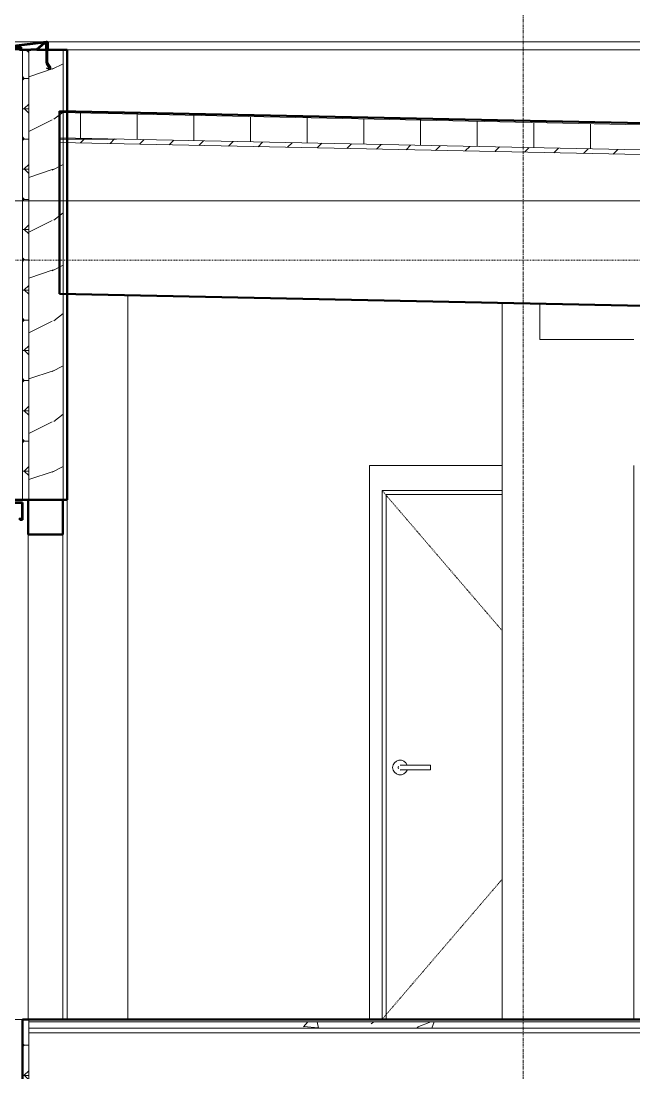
# Model space of a CAD drawing. Header units: inches. Extents: x -4169 to 1217, y -214 to 588.
# Drawn here: x 287.4 to 384.7, y 259.5 to 426.6 of the extents above; entities that cross this region are included whole.
import ezdxf

# ---------------------------------------------------------------- set-up
doc = ezdxf.new("R2010")
doc.units = ezdxf.units.IN
doc.header["$MEASUREMENT"] = 0
for name, pattern in [('Aligning Line 1_8_', [0.25, 0.125, -0.125]), ('Dash 1_16_', [0.125, 0.0625, -0.0625]), ('Grid Line 1_2_', [0.875, 0.5, -0.125, 0.125, -0.125])]:
    doc.linetypes.add(name, pattern=pattern)
for name, color, linetype, lineweight in [('0-5', 10, 'Continuous', 13), ('0-6', 90, 'Continuous', 5), ('A-DOOR-1', 7, 'Dash 1_16_', 9), ('A-DOOR-2', 7, 'Continuous', 9), ('A-DOOR-FRAM-1', 7, 'Continuous', 9), ('A-FLOR-3', 192, 'Continuous', 50), ('A-FLOR-LEVL-1', 51, 'Grid Line 1_2_', 9), ('A-FLOR-MCUT', 51, 'Continuous', 13), ('A-FLOR-PATT-1', 8, 'Continuous', 9), ('A-GLAZ-CWMG', 51, 'Continuous', 9), ('A-GLAZ-CWMG-1', 51, 'Continuous', 50), ('A-ROOF', 132, 'Continuous', 13), ('A-ROOF-1', 132, 'Continuous', 50), ('A-ROOF-PATT-1', 132, 'Continuous', 9), ('A-WALL', 113, 'Continuous', 13), ('A-WALL-2', 113, 'Continuous', 50), ('A-WALL-PATT-3', 111, 'Continuous', 9), ('G-ANNO-SYMB-1', 254, 'Aligning Line 1_8_', 9), ('I-WALL-1', 10, 'Continuous', 13), ('S-GRID-1', 1, 'Grid Line 1_2_', 9)]:
    doc.layers.add(name, color=color, linetype=linetype, lineweight=lineweight)
pattern_1 = [(0, (-3114.207, 0), (0, 4.798), []), (315, (-3114.207, 0), (4.7984266, 0), [6.786, -6.786]), (45, (-3114.207, 0), (4.7984266, 0), [6.786, -6.786])]

# ---------------------------------------------------------------- blocks, each defined once
blk = doc.blocks.new('CTR - 2nd Phase_rvt-2-BUILDING ELEVATION - COURTYARD - LOOKING WEST')
at = {"layer": 'A-FLOR-LEVL-1'}
for p, q in [((1814.21, 398), (4168.71, 398)), ((1814.21, 268), (4168.71, 268))]:
    blk.add_line(p, q, dxfattribs=at)
at = {"layer": 'G-ANNO-SYMB-1'}
blk.add_line((1910.93, 388.59), (4072.03, 388.59), dxfattribs=at)
blk = doc.blocks.new('HOLLOW METAL - UNIT DOOR-V64-BUILDING ELEVATION - COURTYARD - LOOKING WEST')
at = {"layer": 'A-DOOR-1'}
for p, q in [((3458.92, 352), (3477.97, 329.77)), ((3477.97, 290.23), (3458.92, 268))]:
    blk.add_line(p, q, dxfattribs=at)
at = {"layer": 'A-DOOR-2'}
for p, q in [((3466.6, 308.39), (3462.47, 308.39)), ((3462.47, 307.61), (3466.6, 307.61)), ((3466.6, 308.39), (3466.6, 308)), ((3466.6, 308), (3466.6, 307.61))]:
    blk.add_line(p, q, dxfattribs=at)
at = {"layer": 'A-DOOR-2', "flags": 128}
for points in [[(3462.47, 308.39), (3462.44, 308.39), (3462.42, 308.39), (3462.4, 308.39), (3462.37, 308.39), (3462.35, 308.39), (3462.33, 308.39), (3462.3, 308.39), (3462.28, 308.39), (3462.26, 308.39), (3462.24, 308.39), (3462.22, 308.39), (3462.19, 308.39), (3462.17, 308.39), (3462.15, 308.39), (3462.13, 308.39), (3462.11, 308.39), (3462.1, 308.39), (3462.08, 308.39), (3462.06, 308.39), (3462.04, 308.39), (3462.03, 308.39), (3462.01, 308.39), (3462, 308.39), (3461.98, 308.39), (3461.97, 308.39), (3461.96, 308.39), (3461.95, 308.39), (3461.94, 308.39), (3461.93, 308.39), (3461.92, 308.39), (3461.91, 308.39), (3461.9, 308.39), (3461.9, 308.39), (3461.89, 308.39), (3461.89, 308.39), (3461.88, 308.39), (3461.88, 308.39), (3461.88, 308.39), (3461.88, 308.39)], [(3461.88, 307.61), (3461.88, 307.61), (3461.88, 307.61), (3461.88, 307.61), (3461.88, 307.61), (3461.89, 307.61), (3461.89, 307.61), (3461.9, 307.61), (3461.91, 307.61), (3461.91, 307.61), (3461.92, 307.61), (3461.93, 307.61), (3461.94, 307.61), (3461.95, 307.61), (3461.97, 307.61), (3461.98, 307.61), (3461.99, 307.61), (3462.01, 307.61), (3462.02, 307.61), (3462.04, 307.61), (3462.06, 307.61), (3462.07, 307.61), (3462.09, 307.61), (3462.11, 307.61), (3462.13, 307.61), (3462.15, 307.61), (3462.17, 307.61), (3462.19, 307.61), (3462.21, 307.61), (3462.23, 307.61), (3462.25, 307.61), (3462.28, 307.61), (3462.3, 307.61), (3462.32, 307.61), (3462.34, 307.61), (3462.37, 307.61), (3462.39, 307.61), (3462.41, 307.61), (3462.44, 307.61), (3462.46, 307.61), (3462.47, 307.61)]]:
    blk.add_lwpolyline(points, dxfattribs=at)
at = {"layer": 'A-DOOR-2'}
for centre, radius, start, end in [((3461.78, 308), 1.18, 19.6343, 180), ((3461.78, 308), 1.18, 180, 340.4367), ((3461.88, 308), 0.394, 150, 180), ((3461.88, 308), 0.394, 180, 210), ((3461.88, 308), 0.394, 90, 105), ((3461.88, 308), 0.394, 255, 270)]:
    blk.add_arc(centre, radius, start, end, dxfattribs=at)
at = {"layer": 'A-DOOR-FRAM-1'}
for p, q in [((3477.97, 356), (3456.92, 356)), ((3456.92, 356), (3456.92, 268)), ((3458.92, 352), (3477.97, 352)), ((3458.92, 268), (3458.92, 352)), ((3459.55, 351.38), (3477.97, 351.38)), ((3459.55, 268), (3459.55, 351.38))]:
    blk.add_line(p, q, dxfattribs=at)
blk = doc.blocks.new('CTR - 1st Phase - Common Walls_rvt-2-BUILDING ELEVATION - COURTYARD - LOOKING WEST')
at = {"layer": 'A-FLOR-LEVL-1'}
for p, q in [((1814.21, 398), (4168.71, 398)), ((1814.21, 268), (4168.71, 268))]:
    blk.add_line(p, q, dxfattribs=at)
at = {"layer": 'I-WALL-1'}
for p, q in [((3418.52, 268), (3418.52, 383.04)), ((3477.97, 268), (3477.97, 381.8)), ((3483.97, 381.68), (3483.97, 376)), ((3498.92, 376), (3483.97, 376)), ((3498.92, 268), (3498.92, 356))]:
    blk.add_line(p, q, dxfattribs=at)
at = {"layer": '0-5'}
blk.add_blockref('HOLLOW METAL - UNIT DOOR-V64-BUILDING ELEVATION - COURTYARD - LOOKING WEST', (0, 0), dxfattribs=at)
blk = doc.blocks.new('Basic Wall _ EXT - FIBER CEMENT - SMALL - ___-1820303-BUILDING ELEVATION - COURTYARD - LOOKING WEST')
at = {"layer": 'A-WALL'}
for p, q in [((3400.17, 422), (3400.3, 422)), ((3400.3, 422), (3401.35, 422)), ((3403.12, 422), (3403.12, 421.96)), ((3403.12, 421.96), (3403.95, 421.96)), ((3405.55, 422), (3405.55, 419.94)), ((3405.63, 419.94), (3405.63, 422)), ((3405.78, 422), (3405.78, 419.99)), ((3405.86, 419.99), (3405.86, 422)), ((3405.6, 419.77), (3406.01, 419.11)), ((3406.07, 419.15), (3405.66, 419.81)), ((3405.83, 419.81), (3406.23, 419.19)), ((3406.3, 419.23), (3405.9, 419.86)), ((3405.69, 419.12), (3405.65, 419.05)), ((3405.65, 419.05), (3406.05, 418.85)), ((3406.11, 418.91), (3405.69, 419.12)), ((3406.01, 419.11), (3406.07, 419.15)), ((3406.18, 418.95), (3406.11, 418.91))]:
    blk.add_line(p, q, dxfattribs=at)
at = {"layer": 'A-WALL', "flags": 128}
for points in [[(3400.05, 421.95), (3400.1, 421.98), (3400.17, 422)], [(3403.95, 421.96), (3404.03, 421.97), (3404.1, 422)]]:
    blk.add_lwpolyline(points, dxfattribs=at)
at = {"layer": 'A-WALL'}
for centre, radius, start, end in [((3405.88, 419.94), 0.329, 180, 211.7619), ((3405.88, 419.94), 0.25, 180, 211.7619), ((3406.11, 419.99), 0.329, 180, 212.7375), ((3406.11, 419.99), 0.25, 180, 212.7375), ((3406.09, 419.1), 0.25, 260.2634, 32.7375), ((3406.09, 419.1), 0.171, 302.6192, 32.7375)]:
    blk.add_arc(centre, radius, start, end, dxfattribs=at)
at = {"layer": 'A-WALL-2'}
for p, q in [((3405.58, 423.28), (3400, 422.6)), ((3400.01, 422.52), (3405.59, 423.2)), ((3405.21, 423.05), (3404.11, 422.1)), ((3404.16, 422.04), (3405.27, 422.99)), ((3405.55, 422.86), (3405.55, 422)), ((3405.63, 422), (3405.63, 422.86)), ((3405.78, 423.03), (3405.78, 422)), ((3405.86, 422), (3405.86, 423.03)), ((3399.74, 421.3), (3399.27, 420.57)), ((3399.37, 420.6), (3399.8, 421.26)), ((3399.89, 421.26), (3399.5, 420.63)), ((3399.57, 420.59), (3399.95, 421.22)), ((3399.78, 422.35), (3399.78, 421.44)), ((3399.86, 421.44), (3399.86, 422.35)), ((3399.92, 421.83), (3399.92, 421.39)), ((3400.07, 422.47), (3400, 422.27)), ((3400, 422.27), (3400.08, 422.24)), ((3400, 421.39), (3400, 421.83)), ((3401.63, 422.44), (3400.07, 422.47)), ((3400.08, 422.24), (3400.12, 422.39)), ((3400.12, 422.39), (3401.55, 422.37)), ((3401.35, 422.08), (3400.17, 422.08)), ((3400.48, 422.23), (3400.48, 422.16)), ((3401.55, 422.23), (3400.48, 422.23)), ((3400.48, 422.16), (3401.63, 422.16)), ((3401.35, 422), (3401.35, 422.08)), ((3401.55, 422.37), (3401.55, 422.23)), ((3401.63, 422.16), (3401.63, 422.44)), ((3403.95, 422.04), (3403.12, 422.04)), ((3403.12, 422.04), (3403.12, 422)), ((3399.27, 420.57), (3399.46, 420.45)), ((3399.5, 420.52), (3399.37, 420.6)), ((3399.5, 420.63), (3399.57, 420.59)), ((3399.94, 420.64), (3399.66, 420.51)), ((3399.7, 420.44), (3399.97, 420.57)), ((3399.97, 420.57), (3399.94, 420.64))]:
    blk.add_line(p, q, dxfattribs=at)
at = {"layer": 'A-WALL-2', "flags": 128}
for points in [[(3400, 421.83), (3400.02, 421.89), (3400.05, 421.95)], [(3404.1, 422), (3404.13, 422.02), (3404.16, 422.04)]]:
    blk.add_lwpolyline(points, dxfattribs=at)
at = {"layer": 'A-WALL-2'}
for centre, radius, start, end in [((3405.38, 422.86), 0.25, 0, 130.7229), ((3405.38, 422.86), 0.171, 0, 130.7229), ((3405.61, 423.03), 0.25, 0, 96.9295), ((3405.61, 423.03), 0.171, 0, 96.9295), ((3399.53, 421.44), 0.25, 327.174, 0), ((3400.03, 422.35), 0.25, 96.9295, 180), ((3399.53, 421.44), 0.329, 327.174, 0), ((3400.03, 422.35), 0.171, 96.9295, 180), ((3399.67, 421.39), 0.25, 328.5676, 0), ((3400.17, 421.83), 0.25, 90, 180), ((3399.67, 421.39), 0.329, 328.5676, 0), ((3403.95, 422.29), 0.25, 270, 310.7229), ((3399.59, 420.67), 0.25, 237.9895, 295.8255), ((3399.59, 420.67), 0.171, 237.9895, 295.8255)]:
    blk.add_arc(centre, radius, start, end, dxfattribs=at)
blk = doc.blocks.new('Basic Wall _ EXT - FIBER CEMENT - SMALL - ___-1820304-BUILDING ELEVATION - COURTYARD - LOOKING WEST')
at = {"layer": 'A-WALL'}
for p, q in [((3405.61, 423.28), (2073.48, 423.28)), ((3405.38, 423.11), (3404.84, 423.11)), ((3401.35, 422.04), (3403.12, 422.04)), ((3404.1, 422), (3404.16, 422.04))]:
    blk.add_line(p, q, dxfattribs=at)
at = {"layer": 'A-WALL', "flags": 128}
for points in [[(3405.63, 422.86), (3405.62, 422.92), (3405.6, 422.98), (3405.56, 423.03), (3405.51, 423.07), (3405.45, 423.1), (3405.39, 423.11), (3405.33, 423.11), (3405.27, 423.09), (3405.21, 423.05)], [(3405.86, 423.03), (3405.85, 423.09), (3405.83, 423.15), (3405.8, 423.2), (3405.75, 423.24), (3405.7, 423.27), (3405.64, 423.28), (3405.61, 423.28)], [(3404.11, 422.1), (3404.06, 422.07), (3404.01, 422.05), (3403.95, 422.04)], [(3405.64, 419.85), (3405.63, 419.89), (3405.63, 419.94)], [(3405.88, 419.9), (3405.86, 419.95), (3405.86, 419.99)]]:
    blk.add_lwpolyline(points, dxfattribs=at)
blk = doc.blocks.new('Rectangular Mullion - Profile_Polycarbonate_Upper and left-1872801-BUILDING ELEVATION - COURTYARD - LOOKING WEST')
at = {"layer": 'A-GLAZ-CWMG-1'}
for p, q in [((3401.8, 350.12), (3399.3, 350.12)), ((3399.3, 350.12), (3399.3, 347.37)), ((3399.36, 347.44), (3399.36, 350.06)), ((3399.36, 350.06), (3401.74, 350.06)), ((3401.74, 350.06), (3401.74, 347.44)), ((3401.8, 347.37), (3401.8, 350.12)), ((3399.8, 347.62), (3399.74, 347.62)), ((3399.74, 347.62), (3399.74, 347.44)), ((3399.8, 347.37), (3399.8, 347.62)), ((3401.44, 347.62), (3401.37, 347.62)), ((3401.37, 347.62), (3401.37, 347.37)), ((3401.44, 347.44), (3401.44, 347.62)), ((3399.3, 347.37), (3399.8, 347.37)), ((3399.74, 347.44), (3399.36, 347.44)), ((3401.37, 347.37), (3401.8, 347.37)), ((3401.74, 347.44), (3401.44, 347.44))]:
    blk.add_line(p, q, dxfattribs=at)
blk = doc.blocks.new('Rectangular Mullion - Stud - Base_Head-1769176-BUILDING ELEVATION - COURTYARD - LOOKING WEST')
at = {"layer": 'A-GLAZ-CWMG-1'}
for p, q in [((3408.24, 350.5), (3402.74, 350.5)), ((3402.74, 350.5), (3402.74, 345)), ((3408.24, 345), (3408.24, 350.5)), ((3402.74, 345), (3408.24, 345))]:
    blk.add_line(p, q, dxfattribs=at)
blk = doc.blocks.new('Rectangular Mullion - Stud - Vertical-1819112-BUILDING ELEVATION - COURTYARD - LOOKING WEST')
at = {"layer": 'A-GLAZ-CWMG'}
for p, q in [((3402.74, 345), (3402.74, 268)), ((3408.24, 345), (3408.24, 268))]:
    blk.add_line(p, q, dxfattribs=at)
blk = doc.blocks.new('Basic Wall _ EXT - FIBER CEMENT - SMALL - ___-1939673-BUILDING ELEVATION - COURTYARD - LOOKING WEST')
at = {"layer": 'A-WALL'}
blk.add_line((3855.16, 423.28), (3405.58, 423.28), dxfattribs=at)

msp = doc.modelspace()

# ---------------------------------------------------------------- hatches: boundary and pattern name
at = {"layer": 'A-FLOR-PATT-1'}
h = msp.add_hatch(dxfattribs=at)
h.set_pattern_fill('FP_44', color=256, style=0, pattern_type=2)
h.set_pattern_definition([(50, (-3114.207, 0), (27.5427, -2.40992), [2.88, -31.68]), (355, (-3114.207, 0), (-5.32784, 28.88427), [2.304, -25.344]), (100.451, (-3111.912, -0.2), (22.21532, 26.47393), [2.448, -26.924]), (46.184, (-3114.207, 7.68), (40.98187, -6.35642), [4.32, -47.52]), (96.636, (-3110.792, 7.15), (35.89075, 37.4062), [3.671, -40.386]), (351.184, (-3114.207, 7.68), (35.89097, 37.4062), [3.456, -38.016]), (21, (-3110.367, 5.76), (22.92104, -15.46073), [2.88, -31.68]), (326, (-3110.367, 5.76), (9.34353, 27.84574), [2.304, -25.344]), (71.451, (-3108.457, 4.472), (32.26477, 12.38442), [2.448, -26.924]), (37.5, (-3114.207, 0), (0.466855, 12.782707), [1.267, -23.77, 1.267, -24.461, -25.44]), (37.5, (-3114.207, 0), (0.466855, 12.782707), [-50.765, 1.267, -24.173]), (7.5, (-3114.207, 0), (10.10159, 15.14509), [1.267, -13.402, 1.267, -23.194, -9.696]), (7.5, (-3114.207, 0), (10.10159, 15.14509), [-39.13, 1.267, -8.429]), (327.5, (-3122.77, 0), (20.49916, -0.86578), [1.267, -8.333, 1.267, -28.685, -39.744]), (327.5, (-3122.77, 0), (20.49916, -0.86578), [-39.552, 1.267, -38.477]), (317.5, (-3126.61, 0), (22.39478, 3.84429), [1.267, -11.213, 1.267, -18.624, -28.224]), (317.5, (-3126.61, 0), (22.39478, 3.84429), [-32.371, 1.267, -26.957])])
h.paths.add_polyline_path([(451.3146, 266.625), (738.2666, 266.625), (738.2666, 267.625), (288.5916, 267.625), (288.5916, 266.625), (417.5474, 266.625)], flags=0)
at = {"layer": 'A-ROOF-PATT-1'}
h = msp.add_hatch(dxfattribs=at)
h.set_pattern_fill('FP_57', color=256, style=0, pattern_type=2)
h.set_pattern_definition([(0, (-3114.207, 0), (0, 9), []), (90, (-3114.207, 0), (-9, 6e-16), [])])
h.paths.add_polyline_path([(738.2666, 398.7554), (738.2666, 402.7562), (737.6416, 402.7693), (737.6416, 402.5193), (557.6416, 402.5184), (687.6854, 399.8091)], flags=0)
h.paths.add_polyline_path([(557.6416, 402.5193), (557.6416, 406.5193), (293.4666, 412.0229), (293.4666, 408.022), (552.6164, 402.624)], flags=0)
h = msp.add_hatch(dxfattribs=at)
h.set_pattern_fill('FP_45', color=256, style=0, pattern_type=2)
h.set_pattern_definition(pattern_1)
h.paths.add_polyline_path([(738.2666, 398.0052), (738.2666, 398.7554), (293.4666, 408.022), (293.4666, 407.2719), (687.6854, 399.059)], flags=0)
at = {"layer": 'A-WALL-PATT-3'}
h = msp.add_hatch(dxfattribs=at)
h.set_pattern_fill('FP_45', color=256, style=0, pattern_type=2)
h.set_pattern_definition(pattern_1)
h.paths.add_polyline_path([(288.5916, 350.5), (288.5916, 422), (287.5916, 422), (287.5916, 350.5)], flags=0)
h = msp.add_hatch(dxfattribs=at)
h.set_pattern_fill('FP_7', color=256, style=0, pattern_type=2)
h.set_pattern_definition([(216.87, (-3107.81, 15.994), (47.980943, 31.9870857), [7.997, -71.971]), (206.565, (-3098.213, 11.196), (-15.993714, -15.994133), [17.881, -17.881]), (198.435, (-3098.213, 3.199), (-31.9867405, -15.99388), [10.115, -40.461])])
h.paths.add_polyline_path([(294.0916, 350.5), (294.0916, 422), (291.6516, 422), (291.6914, 419.8572), (292.0922, 419.2176), (292.0905, 418.9604), (291.8397, 418.852), (291.4468, 419.0484), (291.482, 419.1188), (291.9029, 418.9084), (291.9743, 418.9541), (292.0493, 419.0618), (292.0089, 419.2176), (291.5862, 419.8997), (291.5729, 419.9924), (291.5729, 422), (291.4203, 422), (291.4578, 419.8084), (291.8666, 419.1481), (291.7996, 419.1066), (291.3541, 419.8501), (291.3416, 419.94), (291.3416, 422), (288.5916, 422), (288.5916, 350.5)], flags=0)
h = msp.add_hatch(dxfattribs=at)
h.set_pattern_fill('FP_46', color=256, style=0, pattern_type=2)
h.set_pattern_definition([(270, (294.88, 383.36), (76.8, 102.03), [0.334, -101.695]), (270, (295.275, 383.36), (76.8, 102.03), [0.334, -101.695]), (270, (304.48, 383.36), (76.8, 102.03), [0.334, -101.695]), (270, (304.875, 383.36), (76.8, 102.03), [0.334, -101.695]), (270, (314.08, 383.36), (76.8, 102.03), [0.334, -101.695]), (270, (314.475, 383.36), (76.8, 102.03), [0.334, -101.695]), (270, (323.68, 383.36), (76.8, 102.03), [0.334, -101.695]), (270, (324.075, 383.36), (76.8, 102.03), [0.334, -101.695]), (270, (333.28, 383.36), (76.8, 102.03), [0.334, -101.695]), (270, (333.675, 383.36), (76.8, 102.03), [0.334, -101.695]), (270, (342.88, 383.36), (76.8, 102.03), [0.334, -101.695]), (270, (343.275, 383.36), (76.8, 102.03), [0.334, -101.695]), (270, (352.48, 383.36), (76.8, 102.03), [0.334, -101.695]), (270, (352.875, 383.36), (76.8, 102.03), [0.334, -101.695]), (270, (362.08, 383.36), (76.8, 102.03), [0.334, -101.695]), (270, (362.475, 383.36), (76.8, 102.03), [0.334, -101.695]), (270, (294.88, 366.356), (76.8, 102.03), [0.334, -101.695]), (270, (295.275, 366.356), (76.8, 102.03), [0.334, -101.695]), (270, (304.48, 366.356), (76.8, 102.03), [0.334, -101.695]), (270, (304.875, 366.356), (76.8, 102.03), [0.334, -101.695]), (270, (314.08, 366.356), (76.8, 102.03), [0.334, -101.695]), (270, (314.475, 366.356), (76.8, 102.03), [0.334, -101.695]), (270, (323.68, 366.356), (76.8, 102.03), [0.334, -101.695]), (270, (324.075, 366.356), (76.8, 102.03), [0.334, -101.695]), (270, (333.28, 366.356), (76.8, 102.03), [0.334, -101.695]), (270, (333.675, 366.356), (76.8, 102.03), [0.334, -101.695]), (270, (342.88, 366.356), (76.8, 102.03), [0.334, -101.695]), (270, (343.275, 366.356), (76.8, 102.03), [0.334, -101.695]), (270, (352.48, 366.356), (76.8, 102.03), [0.334, -101.695]), (270, (352.875, 366.356), (76.8, 102.03), [0.334, -101.695]), (270, (362.08, 366.356), (76.8, 102.03), [0.334, -101.695]), (270, (362.475, 366.356), (76.8, 102.03), [0.334, -101.695]), (270, (294.88, 349.35), (76.8, 102.03), [0.334, -101.695]), (270, (295.275, 349.35), (76.8, 102.03), [0.334, -101.695]), (270, (304.48, 349.35), (76.8, 102.03), [0.334, -101.695]), (270, (304.875, 349.35), (76.8, 102.03), [0.334, -101.695]), (270, (314.08, 349.35), (76.8, 102.03), [0.334, -101.695]), (270, (314.475, 349.35), (76.8, 102.03), [0.334, -101.695]), (270, (323.68, 349.35), (76.8, 102.03), [0.334, -101.695]), (270, (324.075, 349.35), (76.8, 102.03), [0.334, -101.695]), (270, (333.28, 349.35), (76.8, 102.03), [0.334, -101.695]), (270, (333.675, 349.35), (76.8, 102.03), [0.334, -101.695]), (270, (342.88, 349.35), (76.8, 102.03), [0.334, -101.695]), (270, (343.275, 349.35), (76.8, 102.03), [0.334, -101.695]), (270, (352.48, 349.35), (76.8, 102.03), [0.334, -101.695]), (270, (352.875, 349.35), (76.8, 102.03), [0.334, -101.695]), (270, (362.08, 349.35), (76.8, 102.03), [0.334, -101.695]), (270, (362.475, 349.35), (76.8, 102.03), [0.334, -101.695]), (270, (294.88, 332.346), (76.8, 102.03), [0.334, -101.695]), (270, (295.275, 332.346), (76.8, 102.03), [0.334, -101.695]), (270, (304.48, 332.346), (76.8, 102.03), [0.334, -101.695]), (270, (304.875, 332.346), (76.8, 102.03), [0.334, -101.695]), (270, (314.08, 332.346), (76.8, 102.03), [0.334, -101.695]), (270, (314.475, 332.346), (76.8, 102.03), [0.334, -101.695]), (270, (323.68, 332.346), (76.8, 102.03), [0.334, -101.695]), (270, (324.075, 332.346), (76.8, 102.03), [0.334, -101.695]), (270, (333.28, 332.346), (76.8, 102.03), [0.334, -101.695]), (270, (333.675, 332.346), (76.8, 102.03), [0.334, -101.695]), (270, (342.88, 332.346), (76.8, 102.03), [0.334, -101.695]), (270, (343.275, 332.346), (76.8, 102.03), [0.334, -101.695]), (270, (352.48, 332.346), (76.8, 102.03), [0.334, -101.695]), (270, (352.875, 332.346), (76.8, 102.03), [0.334, -101.695]), (270, (362.08, 332.346), (76.8, 102.03), [0.334, -101.695]), (270, (362.475, 332.346), (76.8, 102.03), [0.334, -101.695]), (270, (294.88, 315.34), (76.8, 102.03), [0.334, -101.695]), (270, (295.275, 315.34), (76.8, 102.03), [0.334, -101.695]), (270, (304.48, 315.34), (76.8, 102.03), [0.334, -101.695]), (270, (304.875, 315.34), (76.8, 102.03), [0.334, -101.695]), (270, (314.08, 315.34), (76.8, 102.03), [0.334, -101.695]), (270, (314.475, 315.34), (76.8, 102.03), [0.334, -101.695]), (270, (323.68, 315.34), (76.8, 102.03), [0.334, -101.695]), (270, (324.075, 315.34), (76.8, 102.03), [0.334, -101.695]), (270, (333.28, 315.34), (76.8, 102.03), [0.334, -101.695]), (270, (333.675, 315.34), (76.8, 102.03), [0.334, -101.695]), (270, (342.88, 315.34), (76.8, 102.03), [0.334, -101.695]), (270, (343.275, 315.34), (76.8, 102.03), [0.334, -101.695]), (270, (352.48, 315.34), (76.8, 102.03), [0.334, -101.695]), (270, (352.875, 315.34), (76.8, 102.03), [0.334, -101.695]), (270, (362.08, 315.34), (76.8, 102.03), [0.334, -101.695]), (270, (362.475, 315.34), (76.8, 102.03), [0.334, -101.695]), (270, (294.88, 298.34), (76.8, 102.03), [0.334, -101.695]), (270, (295.275, 298.34), (76.8, 102.03), [0.334, -101.695]), (270, (304.48, 298.34), (76.8, 102.03), [0.334, -101.695]), (270, (304.875, 298.34), (76.8, 102.03), [0.334, -101.695]), (270, (314.08, 298.34), (76.8, 102.03), [0.334, -101.695]), (270, (314.475, 298.34), (76.8, 102.03), [0.334, -101.695]), (270, (323.68, 298.34), (76.8, 102.03), [0.334, -101.695]), (270, (324.075, 298.34), (76.8, 102.03), [0.334, -101.695]), (270, (333.28, 298.34), (76.8, 102.03), [0.334, -101.695]), (270, (333.675, 298.34), (76.8, 102.03), [0.334, -101.695]), (270, (342.88, 298.34), (76.8, 102.03), [0.334, -101.695]), (270, (343.275, 298.34), (76.8, 102.03), [0.334, -101.695]), (270, (352.48, 298.34), (76.8, 102.03), [0.334, -101.695]), (270, (352.875, 298.34), (76.8, 102.03), [0.334, -101.695]), (270, (362.08, 298.34), (76.8, 102.03), [0.334, -101.695]), (270, (362.475, 298.34), (76.8, 102.03), [0.334, -101.695]), (0, (309.48, 388.85), (0, 102.03), [9.6, -67.2]), (0, (294.88, 383.36), (0, 102.03), [0.39, -76.407]), (0, (304.48, 383.36), (0, 102.03), [0.39, -76.407]), (0, (314.08, 383.36), (0, 102.03), [0.39, -76.407]), (0, (323.68, 383.36), (0, 102.03), [0.39, -76.407]), (0, (333.28, 383.36), (0, 102.03), [0.39, -76.407]), (0, (342.88, 383.36), (0, 102.03), [0.39, -76.407]), (0, (352.48, 383.36), (0, 102.03), [0.39, -76.407]), (0, (362.08, 383.36), (0, 102.03), [0.39, -76.407]), (0, (294.88, 383.03), (0, 102.03), [0.39, -76.407]), (0, (304.48, 383.03), (0, 102.03), [0.39, -76.407]), (0, (314.08, 383.03), (0, 102.03), [0.39, -76.407]), (0, (323.68, 383.03), (0, 102.03), [0.39, -76.407]), (0, (333.28, 383.03), (0, 102.03), [0.39, -76.407]), (0, (342.88, 383.03), (0, 102.03), [0.39, -76.407]), (0, (352.48, 383.03), (0, 102.03), [0.39, -76.407]), (0, (362.08, 383.03), (0, 102.03), [0.39, -76.407]), (0, (328.68, 375.12), (0, 102.03), [9.6, -67.2]), (0, (357.48, 375.12), (0, 102.03), [9.6, -67.2]), (0, (294.88, 366.36), (0, 102.03), [0.39, -76.407]), (0, (304.48, 366.36), (0, 102.03), [0.39, -76.407]), (0, (314.08, 366.36), (0, 102.03), [0.39, -76.407]), (0, (323.68, 366.36), (0, 102.03), [0.39, -76.407]), (0, (333.28, 366.36), (0, 102.03), [0.39, -76.407]), (0, (342.88, 366.36), (0, 102.03), [0.39, -76.407]), (0, (352.48, 366.36), (0, 102.03), [0.39, -76.407]), (0, (362.08, 366.36), (0, 102.03), [0.39, -76.407]), (0, (294.88, 366.02), (0, 102.03), [0.39, -76.407]), (0, (304.48, 366.02), (0, 102.03), [0.39, -76.407]), (0, (314.08, 366.02), (0, 102.03), [0.39, -76.407]), (0, (323.68, 366.02), (0, 102.03), [0.39, -76.407]), (0, (333.28, 366.02), (0, 102.03), [0.39, -76.407]), (0, (342.88, 366.02), (0, 102.03), [0.39, -76.407]), (0, (352.48, 366.02), (0, 102.03), [0.39, -76.407]), (0, (362.08, 366.02), (0, 102.03), [0.39, -76.407]), (0, (294.88, 349.35), (0, 102.03), [0.39, -76.407]), (0, (304.48, 349.35), (0, 102.03), [0.39, -76.407]), (0, (314.08, 349.35), (0, 102.03), [0.39, -76.407]), (0, (323.68, 349.35), (0, 102.03), [0.39, -76.407]), (0, (333.28, 349.35), (0, 102.03), [0.39, -76.407]), (0, (342.88, 349.35), (0, 102.03), [0.39, -76.407]), (0, (352.48, 349.35), (0, 102.03), [0.39, -76.407]), (0, (362.08, 349.35), (0, 102.03), [0.39, -76.407]), (0, (294.88, 349.02), (0, 102.03), [0.39, -76.407]), (0, (304.48, 349.02), (0, 102.03), [0.39, -76.407]), (0, (314.08, 349.02), (0, 102.03), [0.39, -76.407]), (0, (323.68, 349.02), (0, 102.03), [0.39, -76.407]), (0, (333.28, 349.02), (0, 102.03), [0.39, -76.407]), (0, (342.88, 349.02), (0, 102.03), [0.39, -76.407]), (0, (352.48, 349.02), (0, 102.03), [0.39, -76.407]), (0, (362.08, 349.02), (0, 102.03), [0.39, -76.407]), (0, (299.88, 340.64), (0, 102.03), [9.6, -67.2]), (0, (338.28, 340.64), (0, 102.03), [9.6, -67.2]), (0, (294.88, 332.35), (0, 102.03), [0.39, -76.407]), (0, (304.48, 332.35), (0, 102.03), [0.39, -76.407]), (0, (314.08, 332.35), (0, 102.03), [0.39, -76.407]), (0, (323.68, 332.35), (0, 102.03), [0.39, -76.407]), (0, (333.28, 332.35), (0, 102.03), [0.39, -76.407]), (0, (342.88, 332.35), (0, 102.03), [0.39, -76.407]), (0, (352.48, 332.35), (0, 102.03), [0.39, -76.407]), (0, (362.08, 332.35), (0, 102.03), [0.39, -76.407]), (0, (294.88, 332.01), (0, 102.03), [0.39, -76.407]), (0, (304.48, 332.01), (0, 102.03), [0.39, -76.407]), (0, (314.08, 332.01), (0, 102.03), [0.39, -76.407]), (0, (323.68, 332.01), (0, 102.03), [0.39, -76.407]), (0, (333.28, 332.01), (0, 102.03), [0.39, -76.407]), (0, (342.88, 332.01), (0, 102.03), [0.39, -76.407]), (0, (352.48, 332.01), (0, 102.03), [0.39, -76.407]), (0, (362.08, 332.01), (0, 102.03), [0.39, -76.407]), (0, (319.08, 322.93), (0, 102.03), [9.6, -67.2]), (0, (294.88, 315.34), (0, 102.03), [0.39, -76.407]), (0, (304.48, 315.34), (0, 102.03), [0.39, -76.407]), (0, (314.08, 315.34), (0, 102.03), [0.39, -76.407]), (0, (323.68, 315.34), (0, 102.03), [0.39, -76.407]), (0, (333.28, 315.34), (0, 102.03), [0.39, -76.407]), (0, (342.88, 315.34), (0, 102.03), [0.39, -76.407]), (0, (352.48, 315.34), (0, 102.03), [0.392, -76.407]), (0, (362.08, 315.34), (0, 102.03), [0.392, -76.407]), (0, (294.88, 315.01), (0, 102.03), [0.39, -76.407]), (0, (304.48, 315.01), (0, 102.03), [0.39, -76.407]), (0, (314.08, 315.01), (0, 102.03), [0.39, -76.407]), (0, (323.68, 315.01), (0, 102.03), [0.39, -76.407]), (0, (333.28, 315.01), (0, 102.03), [0.39, -76.407]), (0, (342.88, 315.01), (0, 102.03), [0.39, -76.407]), (0, (352.48, 315.01), (0, 102.03), [0.392, -76.407]), (0, (362.08, 315.01), (0, 102.03), [0.392, -76.407]), (0, (290.28, 305.35), (0, 102.03), [9.6, -67.2]), (0, (347.88, 305.35), (0, 102.03), [9.6, -67.2]), (0, (294.88, 298.34), (0, 102.03), [0.392, -76.407]), (0, (304.48, 298.34), (0, 102.03), [0.392, -76.407]), (0, (314.08, 298.34), (0, 102.03), [0.392, -76.407]), (0, (323.68, 298.34), (0, 102.03), [0.392, -76.407]), (0, (333.28, 298.34), (0, 102.03), [0.392, -76.407]), (0, (342.88, 298.34), (0, 102.03), [0.392, -76.407]), (0, (352.48, 298.34), (0, 102.03), [0.392, -76.407]), (0, (362.08, 298.34), (0, 102.03), [0.392, -76.407]), (0, (294.88, 298), (0, 102.03), [0.392, -76.407]), (0, (304.48, 298), (0, 102.03), [0.392, -76.407]), (0, (314.08, 298), (0, 102.03), [0.392, -76.407]), (0, (323.68, 298), (0, 102.03), [0.392, -76.407]), (0, (333.28, 298), (0, 102.03), [0.392, -76.407]), (0, (342.88, 298), (0, 102.03), [0.392, -76.407]), (0, (352.48, 298), (0, 102.03), [0.392, -76.407]), (0, (362.08, 298), (0, 102.03), [0.392, -76.407]), (90, (290.28, 294.344), (76.8, 102.03), [102.029, 0, 0, 0]), (90, (299.88, 294.344), (76.8, 102.03), [102.029, 0, 0, 0]), (90, (309.48, 294.344), (76.8, 102.03), [102.029, 0, 0, 0]), (90, (319.08, 294.344), (76.8, 102.03), [102.029, 0, 0, 0]), (90, (328.68, 294.344), (76.8, 102.03), [102.029, 0, 0, 0]), (90, (338.28, 294.344), (76.8, 102.03), [102.029, 0, 0, 0]), (90, (347.88, 294.344), (76.8, 102.03), [102.029, 0, 0, 0]), (90, (357.48, 294.344), (76.8, 102.03), [102.029, 0, 0, 0])])
h.paths.add_polyline_path([(291.3908, 419.767), (291.385, 419.8084), (291.3725, 419.8084)], flags=0)
h = msp.add_hatch(dxfattribs=at)
h.set_pattern_fill('FP_47', color=256, style=0, pattern_type=2)
h.set_pattern_definition([(270, (294.88, 390.96), (76.8, 100.94), [0.33, -100.61]), (270, (295.275, 390.96), (76.8, 100.94), [0.33, -100.61]), (270, (304.48, 390.96), (76.8, 100.94), [0.33, -100.61]), (270, (304.875, 390.96), (76.8, 100.94), [0.33, -100.61]), (270, (314.08, 390.96), (76.8, 100.94), [0.33, -100.61]), (270, (314.475, 390.96), (76.8, 100.94), [0.33, -100.61]), (270, (323.68, 390.96), (76.8, 100.94), [0.33, -100.61]), (270, (324.075, 390.96), (76.8, 100.94), [0.33, -100.61]), (270, (333.28, 390.96), (76.8, 100.94), [0.33, -100.61]), (270, (333.675, 390.96), (76.8, 100.94), [0.33, -100.61]), (270, (342.88, 390.96), (76.8, 100.94), [0.33, -100.61]), (270, (343.275, 390.96), (76.8, 100.94), [0.33, -100.61]), (270, (352.48, 390.96), (76.8, 100.94), [0.33, -100.61]), (270, (352.875, 390.96), (76.8, 100.94), [0.33, -100.61]), (270, (362.08, 390.96), (76.8, 100.94), [0.33, -100.61]), (270, (362.475, 390.96), (76.8, 100.94), [0.33, -100.61]), (270, (294.88, 374.135), (76.8, 100.94), [0.33, -100.61]), (270, (295.275, 374.135), (76.8, 100.94), [0.33, -100.61]), (270, (304.48, 374.135), (76.8, 100.94), [0.33, -100.61]), (270, (304.875, 374.135), (76.8, 100.94), [0.33, -100.61]), (270, (314.08, 374.135), (76.8, 100.94), [0.33, -100.61]), (270, (314.475, 374.135), (76.8, 100.94), [0.33, -100.61]), (270, (323.68, 374.135), (76.8, 100.94), [0.33, -100.61]), (270, (324.075, 374.135), (76.8, 100.94), [0.33, -100.61]), (270, (333.28, 374.135), (76.8, 100.94), [0.33, -100.61]), (270, (333.675, 374.135), (76.8, 100.94), [0.33, -100.61]), (270, (342.88, 374.135), (76.8, 100.94), [0.33, -100.61]), (270, (343.275, 374.135), (76.8, 100.94), [0.33, -100.61]), (270, (352.48, 374.135), (76.8, 100.94), [0.33, -100.61]), (270, (352.875, 374.135), (76.8, 100.94), [0.33, -100.61]), (270, (362.08, 374.135), (76.8, 100.94), [0.33, -100.61]), (270, (362.475, 374.135), (76.8, 100.94), [0.33, -100.61]), (270, (294.88, 357.31), (76.8, 100.94), [0.33, -100.61]), (270, (295.275, 357.31), (76.8, 100.94), [0.33, -100.61]), (270, (304.48, 357.31), (76.8, 100.94), [0.33, -100.61]), (270, (304.875, 357.31), (76.8, 100.94), [0.33, -100.61]), (270, (314.08, 357.31), (76.8, 100.94), [0.33, -100.61]), (270, (314.475, 357.31), (76.8, 100.94), [0.33, -100.61]), (270, (323.68, 357.31), (76.8, 100.94), [0.33, -100.61]), (270, (324.075, 357.31), (76.8, 100.94), [0.33, -100.61]), (270, (333.28, 357.31), (76.8, 100.94), [0.33, -100.61]), (270, (333.675, 357.31), (76.8, 100.94), [0.33, -100.61]), (270, (342.88, 357.31), (76.8, 100.94), [0.33, -100.61]), (270, (343.275, 357.31), (76.8, 100.94), [0.33, -100.61]), (270, (352.48, 357.31), (76.8, 100.94), [0.33, -100.61]), (270, (352.875, 357.31), (76.8, 100.94), [0.33, -100.61]), (270, (362.08, 357.31), (76.8, 100.94), [0.33, -100.61]), (270, (362.475, 357.31), (76.8, 100.94), [0.33, -100.61]), (270, (294.88, 340.49), (76.8, 100.94), [0.33, -100.61]), (270, (295.275, 340.49), (76.8, 100.94), [0.33, -100.61]), (270, (304.48, 340.49), (76.8, 100.94), [0.33, -100.61]), (270, (304.875, 340.49), (76.8, 100.94), [0.33, -100.61]), (270, (314.08, 340.49), (76.8, 100.94), [0.33, -100.61]), (270, (314.475, 340.49), (76.8, 100.94), [0.33, -100.61]), (270, (323.68, 340.49), (76.8, 100.94), [0.33, -100.61]), (270, (324.075, 340.49), (76.8, 100.94), [0.33, -100.61]), (270, (333.28, 340.49), (76.8, 100.94), [0.33, -100.61]), (270, (333.675, 340.49), (76.8, 100.94), [0.33, -100.61]), (270, (342.88, 340.49), (76.8, 100.94), [0.33, -100.61]), (270, (343.275, 340.49), (76.8, 100.94), [0.33, -100.61]), (270, (352.48, 340.49), (76.8, 100.94), [0.33, -100.61]), (270, (352.875, 340.49), (76.8, 100.94), [0.33, -100.61]), (270, (362.08, 340.49), (76.8, 100.94), [0.33, -100.61]), (270, (362.475, 340.49), (76.8, 100.94), [0.33, -100.61]), (270, (294.88, 323.666), (76.8, 100.94), [0.33, -100.61]), (270, (295.275, 323.666), (76.8, 100.94), [0.33, -100.61]), (270, (304.48, 323.666), (76.8, 100.94), [0.33, -100.61]), (270, (304.875, 323.666), (76.8, 100.94), [0.33, -100.61]), (270, (314.08, 323.666), (76.8, 100.94), [0.33, -100.61]), (270, (314.475, 323.666), (76.8, 100.94), [0.33, -100.61]), (270, (323.68, 323.666), (76.8, 100.94), [0.33, -100.61]), (270, (324.075, 323.666), (76.8, 100.94), [0.33, -100.61]), (270, (333.28, 323.666), (76.8, 100.94), [0.33, -100.61]), (270, (333.675, 323.666), (76.8, 100.94), [0.33, -100.61]), (270, (342.88, 323.666), (76.8, 100.94), [0.33, -100.61]), (270, (343.275, 323.666), (76.8, 100.94), [0.33, -100.61]), (270, (352.48, 323.666), (76.8, 100.94), [0.33, -100.61]), (270, (352.875, 323.666), (76.8, 100.94), [0.33, -100.61]), (270, (362.08, 323.666), (76.8, 100.94), [0.33, -100.61]), (270, (362.475, 323.666), (76.8, 100.94), [0.33, -100.61]), (270, (294.88, 306.84), (76.8, 100.94), [0.33, -100.61]), (270, (295.275, 306.84), (76.8, 100.94), [0.33, -100.61]), (270, (304.48, 306.84), (76.8, 100.94), [0.33, -100.61]), (270, (304.875, 306.84), (76.8, 100.94), [0.33, -100.61]), (270, (314.08, 306.84), (76.8, 100.94), [0.33, -100.61]), (270, (314.475, 306.84), (76.8, 100.94), [0.33, -100.61]), (270, (323.68, 306.84), (76.8, 100.94), [0.33, -100.61]), (270, (324.075, 306.84), (76.8, 100.94), [0.33, -100.61]), (270, (333.28, 306.84), (76.8, 100.94), [0.33, -100.61]), (270, (333.675, 306.84), (76.8, 100.94), [0.33, -100.61]), (270, (342.88, 306.84), (76.8, 100.94), [0.33, -100.61]), (270, (343.275, 306.84), (76.8, 100.94), [0.33, -100.61]), (270, (352.48, 306.84), (76.8, 100.94), [0.33, -100.61]), (270, (352.875, 306.84), (76.8, 100.94), [0.33, -100.61]), (270, (362.08, 306.84), (76.8, 100.94), [0.33, -100.61]), (270, (362.475, 306.84), (76.8, 100.94), [0.33, -100.61]), (0, (309.48, 396.39), (0, 100.94), [9.6, -67.2]), (0, (294.88, 390.96), (0, 100.94), [0.39, -76.407]), (0, (304.48, 390.96), (0, 100.94), [0.39, -76.407]), (0, (314.08, 390.96), (0, 100.94), [0.39, -76.407]), (0, (323.68, 390.96), (0, 100.94), [0.39, -76.407]), (0, (333.28, 390.96), (0, 100.94), [0.39, -76.407]), (0, (342.88, 390.96), (0, 100.94), [0.39, -76.407]), (0, (352.48, 390.96), (0, 100.94), [0.39, -76.407]), (0, (362.08, 390.96), (0, 100.94), [0.39, -76.407]), (0, (294.88, 390.63), (0, 100.94), [0.39, -76.407]), (0, (304.48, 390.63), (0, 100.94), [0.39, -76.407]), (0, (314.08, 390.63), (0, 100.94), [0.39, -76.407]), (0, (323.68, 390.63), (0, 100.94), [0.39, -76.407]), (0, (333.28, 390.63), (0, 100.94), [0.39, -76.407]), (0, (342.88, 390.63), (0, 100.94), [0.39, -76.407]), (0, (352.48, 390.63), (0, 100.94), [0.39, -76.407]), (0, (362.08, 390.63), (0, 100.94), [0.39, -76.407]), (0, (328.68, 382.8), (0, 100.94), [9.6, -67.2]), (0, (357.48, 382.8), (0, 100.94), [9.6, -67.2]), (0, (294.88, 374.13), (0, 100.94), [0.39, -76.407]), (0, (304.48, 374.13), (0, 100.94), [0.39, -76.407]), (0, (314.08, 374.13), (0, 100.94), [0.39, -76.407]), (0, (323.68, 374.13), (0, 100.94), [0.39, -76.407]), (0, (333.28, 374.13), (0, 100.94), [0.39, -76.407]), (0, (342.88, 374.13), (0, 100.94), [0.39, -76.407]), (0, (352.48, 374.13), (0, 100.94), [0.39, -76.407]), (0, (362.08, 374.13), (0, 100.94), [0.39, -76.407]), (0, (294.88, 373.8), (0, 100.94), [0.39, -76.407]), (0, (304.48, 373.8), (0, 100.94), [0.39, -76.407]), (0, (314.08, 373.8), (0, 100.94), [0.39, -76.407]), (0, (323.68, 373.8), (0, 100.94), [0.39, -76.407]), (0, (333.28, 373.8), (0, 100.94), [0.39, -76.407]), (0, (342.88, 373.8), (0, 100.94), [0.39, -76.407]), (0, (352.48, 373.8), (0, 100.94), [0.39, -76.407]), (0, (362.08, 373.8), (0, 100.94), [0.39, -76.407]), (0, (294.88, 357.31), (0, 100.94), [0.39, -76.407]), (0, (304.48, 357.31), (0, 100.94), [0.39, -76.407]), (0, (314.08, 357.31), (0, 100.94), [0.39, -76.407]), (0, (323.68, 357.31), (0, 100.94), [0.39, -76.407]), (0, (333.28, 357.31), (0, 100.94), [0.39, -76.407]), (0, (342.88, 357.31), (0, 100.94), [0.39, -76.407]), (0, (352.48, 357.31), (0, 100.94), [0.39, -76.407]), (0, (362.08, 357.31), (0, 100.94), [0.39, -76.407]), (0, (294.88, 356.98), (0, 100.94), [0.39, -76.407]), (0, (304.48, 356.98), (0, 100.94), [0.39, -76.407]), (0, (314.08, 356.98), (0, 100.94), [0.39, -76.407]), (0, (323.68, 356.98), (0, 100.94), [0.39, -76.407]), (0, (333.28, 356.98), (0, 100.94), [0.39, -76.407]), (0, (342.88, 356.98), (0, 100.94), [0.39, -76.407]), (0, (352.48, 356.98), (0, 100.94), [0.39, -76.407]), (0, (362.08, 356.98), (0, 100.94), [0.39, -76.407]), (0, (299.88, 348.69), (0, 100.94), [9.6, -67.2]), (0, (338.28, 348.69), (0, 100.94), [9.6, -67.2]), (0, (294.88, 340.49), (0, 100.94), [0.39, -76.407]), (0, (304.48, 340.49), (0, 100.94), [0.39, -76.407]), (0, (314.08, 340.49), (0, 100.94), [0.39, -76.407]), (0, (323.68, 340.49), (0, 100.94), [0.39, -76.407]), (0, (333.28, 340.49), (0, 100.94), [0.39, -76.407]), (0, (342.88, 340.49), (0, 100.94), [0.39, -76.407]), (0, (352.48, 340.49), (0, 100.94), [0.39, -76.407]), (0, (362.08, 340.49), (0, 100.94), [0.39, -76.407]), (0, (294.88, 340.16), (0, 100.94), [0.39, -76.407]), (0, (304.48, 340.16), (0, 100.94), [0.39, -76.407]), (0, (314.08, 340.16), (0, 100.94), [0.39, -76.407]), (0, (323.68, 340.16), (0, 100.94), [0.39, -76.407]), (0, (333.28, 340.16), (0, 100.94), [0.39, -76.407]), (0, (342.88, 340.16), (0, 100.94), [0.39, -76.407]), (0, (352.48, 340.16), (0, 100.94), [0.39, -76.407]), (0, (362.08, 340.16), (0, 100.94), [0.39, -76.407]), (0, (319.08, 331.17), (0, 100.94), [9.6, -67.2]), (0, (294.88, 323.67), (0, 100.94), [0.39, -76.407]), (0, (304.48, 323.67), (0, 100.94), [0.39, -76.407]), (0, (314.08, 323.67), (0, 100.94), [0.39, -76.407]), (0, (323.68, 323.67), (0, 100.94), [0.39, -76.407]), (0, (333.28, 323.67), (0, 100.94), [0.39, -76.407]), (0, (342.88, 323.67), (0, 100.94), [0.39, -76.407]), (0, (352.48, 323.67), (0, 100.94), [0.39, -76.407]), (0, (362.08, 323.67), (0, 100.94), [0.392, -76.407]), (0, (294.88, 323.34), (0, 100.94), [0.39, -76.407]), (0, (304.48, 323.34), (0, 100.94), [0.39, -76.407]), (0, (314.08, 323.34), (0, 100.94), [0.39, -76.407]), (0, (323.68, 323.34), (0, 100.94), [0.39, -76.407]), (0, (333.28, 323.34), (0, 100.94), [0.39, -76.407]), (0, (342.88, 323.34), (0, 100.94), [0.39, -76.407]), (0, (352.48, 323.34), (0, 100.94), [0.39, -76.407]), (0, (362.08, 323.34), (0, 100.94), [0.392, -76.407]), (0, (290.28, 313.78), (0, 100.94), [9.6, -67.2]), (0, (347.88, 313.78), (0, 100.94), [9.6, -67.2]), (0, (294.88, 306.84), (0, 100.94), [0.39, -76.407]), (0, (304.48, 306.84), (0, 100.94), [0.39, -76.407]), (0, (314.08, 306.84), (0, 100.94), [0.39, -76.407]), (0, (323.68, 306.84), (0, 100.94), [0.392, -76.407]), (0, (333.28, 306.84), (0, 100.94), [0.392, -76.407]), (0, (342.88, 306.84), (0, 100.94), [0.392, -76.407]), (0, (352.48, 306.84), (0, 100.94), [0.392, -76.407]), (0, (362.08, 306.84), (0, 100.94), [0.392, -76.407]), (0, (294.88, 306.51), (0, 100.94), [0.39, -76.407]), (0, (304.48, 306.51), (0, 100.94), [0.39, -76.407]), (0, (314.08, 306.51), (0, 100.94), [0.39, -76.407]), (0, (323.68, 306.51), (0, 100.94), [0.392, -76.407]), (0, (333.28, 306.51), (0, 100.94), [0.392, -76.407]), (0, (342.88, 306.51), (0, 100.94), [0.392, -76.407]), (0, (352.48, 306.51), (0, 100.94), [0.392, -76.407]), (0, (362.08, 306.51), (0, 100.94), [0.392, -76.407]), (90, (290.28, 302.89), (76.8, 100.94), [100.939, 0, 0, 0]), (90, (299.88, 302.89), (76.8, 100.94), [100.939, 0, 0, 0]), (90, (309.48, 302.89), (76.8, 100.94), [100.939, 0, 0, 0]), (90, (319.08, 302.89), (76.8, 100.94), [100.939, 0, 0, 0]), (90, (328.68, 302.89), (76.8, 100.94), [100.939, 0, 0, 0]), (90, (338.28, 302.89), (76.8, 100.94), [100.939, 0, 0, 0]), (90, (347.88, 302.89), (76.8, 100.94), [100.939, 0, 0, 0]), (90, (357.48, 302.89), (76.8, 100.94), [100.939, 0, 0, 0])])
h.paths.add_polyline_path([(291.6251, 419.8146), (291.6251, 419.8572), (291.6057, 419.8572)], flags=0)
h = msp.add_hatch(dxfattribs=at)
h.set_pattern_fill('FP_45', color=256, style=0, pattern_type=2)
h.set_pattern_definition(pattern_1)
h.paths.add_polyline_path([(287.5916, 230.125), (288.5916, 230.125), (288.5916, 268), (287.5916, 268), (287.5916, 232.6074)], flags=0)

# ---------------------------------------------------------------- linework, layer by layer
at = {"layer": 'A-FLOR-3'}
msp.add_line((737.6416, 268), (288.5916, 268), dxfattribs=at)
at = {"layer": 'A-FLOR-LEVL-1'}
for p, q in [((-1299.2508, 398), (1053.7573, 398)), ((-1299.2508, 268), (1053.7573, 268))]:
    msp.add_line(p, q, dxfattribs=at)
at = {"layer": 'A-FLOR-MCUT'}
for p, q in [((288.5916, 268), (288.5916, 268)), ((738.2666, 267.875), (288.5916, 267.875)), ((738.2666, 267.625), (288.5916, 267.625)), ((738.2666, 266.625), (288.5916, 266.625)), ((743.7666, 265.875), (288.5916, 265.875))]:
    msp.add_line(p, q, dxfattribs=at)
at = {"layer": 'A-ROOF'}
for p, q in [((557.6416, 406.5193), (293.4666, 412.0229)), ((738.2666, 398.7554), (293.4666, 408.022)), ((738.2666, 398.0052), (293.4666, 407.2719))]:
    msp.add_line(p, q, dxfattribs=at)
at = {"layer": 'A-ROOF-1'}
for p, q in [((557.6416, 406.7693), (293.4666, 412.273)), ((293.4666, 412.273), (293.4666, 383.2667)), ((293.4666, 383.2667), (738.2666, 374))]:
    msp.add_line(p, q, dxfattribs=at)
at = {"layer": 'A-WALL'}
for p, q in [((287.5916, 422), (287.5916, 350.5)), ((288.5916, 422), (288.5916, 350.5)), ((288.9144, 421.9615), (288.9144, 422)), ((289.7399, 421.9615), (288.9144, 421.9615)), ((289.7399, 422), (289.8942, 422)), ((291.3416, 419.94), (291.3416, 422)), ((291.4203, 422), (291.4203, 419.94)), ((291.5729, 419.9924), (291.5729, 422)), ((291.6516, 422), (291.6516, 419.9924)), ((294.0916, 422), (294.0916, 350.5)), ((737.6416, 422), (294.7166, 422)), ((291.4578, 419.8084), (291.3725, 419.8084)), ((291.7996, 419.1066), (291.3908, 419.767)), ((291.4578, 419.8084), (291.8666, 419.1481)), ((291.6914, 419.8572), (291.6057, 419.8572)), ((292.0261, 419.191), (291.6251, 419.8146)), ((291.6914, 419.8572), (292.0923, 419.2336)), ((291.4468, 419.0484), (291.482, 419.1188)), ((291.8397, 418.852), (291.4468, 419.0484)), ((291.482, 419.1188), (291.9029, 418.9084)), ((291.8666, 419.1481), (291.7996, 419.1066)), ((291.9029, 418.9084), (291.9743, 418.9541)), ((294.7166, 350.5), (294.7166, 268)), ((288.5916, 240.75), (288.5916, 268))]:
    msp.add_line(p, q, dxfattribs=at)
for centre, radius, start, end in [((289.7399, 422.2903), 0.3287, 270, 298.001089), ((291.6703, 419.94), 0.3287, 180, 211.7619), ((291.6703, 419.94), 0.25, 180, 211.7619), ((291.9016, 419.9924), 0.3287, 180, 212.737463), ((291.9016, 419.9924), 0.25, 180, 212.737463), ((291.882, 419.0984), 0.25, 260.26337, 32.737463), ((291.882, 419.0984), 0.1713, 302.619243, 32.737463)]:
    msp.add_arc(centre, radius, start, end, dxfattribs=at)
for points in [[(291.4203, 419.94), (291.4203, 419.9246), (291.4232, 419.8938), (291.4316, 419.8641), (291.4372, 419.8497)], [(291.6516, 419.9924), (291.6516, 419.9765), (291.6547, 419.9448), (291.6637, 419.9142), (291.6696, 419.8995)]]:
    msp.add_open_spline(points, degree=3, dxfattribs=at)
at = {"layer": 'A-WALL-2'}
for p, q in [((288.9144, 422), (287.1384, 422)), ((291.3416, 422), (289.8942, 422)), ((291.5729, 422), (291.4203, 422)), ((294.7166, 422), (291.6516, 422)), ((294.7166, 350.5), (294.7166, 422)), ((285.8416, 350.5), (294.7166, 350.5)), ((288.5916, 268), (287.5916, 268)), ((287.5916, 268), (287.5916, 230.125))]:
    msp.add_line(p, q, dxfattribs=at)
at = {"layer": 'S-GRID-1'}
msp.add_line((367.1166, -159.8356), (367.1166, 470.5), dxfattribs=at)

# ---------------------------------------------------------------- block references
at = {"layer": '0-6'}
for name in ['CTR - 2nd Phase_rvt-2-BUILDING ELEVATION - COURTYARD - LOOKING WEST', 'CTR - 1st Phase - Common Walls_rvt-2-BUILDING ELEVATION - COURTYARD - LOOKING WEST']:
    msp.add_blockref(name, (-3114.2072, 0), dxfattribs=at)
at = {"layer": 'A-GLAZ-CWMG'}
for name in ['Rectangular Mullion - Profile_Polycarbonate_Upper and left-1872801-BUILDING ELEVATION - COURTYARD - LOOKING WEST', 'Rectangular Mullion - Stud - Base_Head-1769176-BUILDING ELEVATION - COURTYARD - LOOKING WEST', 'Rectangular Mullion - Stud - Vertical-1819112-BUILDING ELEVATION - COURTYARD - LOOKING WEST']:
    msp.add_blockref(name, (-3114.2072, 0), dxfattribs=at)
at = {"layer": 'A-WALL'}
for name in ['Basic Wall _ EXT - FIBER CEMENT - SMALL - ___-1820304-BUILDING ELEVATION - COURTYARD - LOOKING WEST', 'Basic Wall _ EXT - FIBER CEMENT - SMALL - ___-1939673-BUILDING ELEVATION - COURTYARD - LOOKING WEST', 'Basic Wall _ EXT - FIBER CEMENT - SMALL - ___-1820303-BUILDING ELEVATION - COURTYARD - LOOKING WEST']:
    msp.add_blockref(name, (-3114.2072, 0), dxfattribs=at)

doc.saveas('drawing.dxf')
